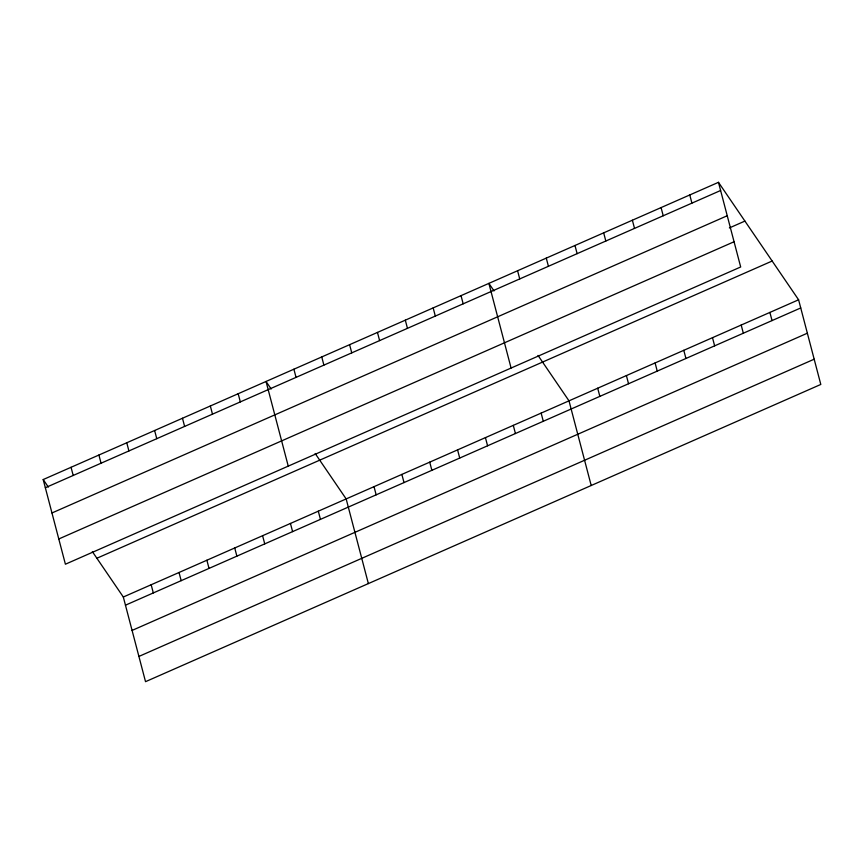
<?xml version="1.0" encoding="UTF-8"?>
<svg xmlns="http://www.w3.org/2000/svg" width="864" height="864" viewBox="0 0 864 864"><rect width="100%" height="100%" fill="white"/><g stroke="black" fill="none" stroke-linecap="round" stroke-linejoin="round"><path stroke-width="1.3" d="M718.47 182.326L740.686 266.987L65.405 564.214L43.2 479.552L718.47 182.326L798.595 299.786L820.8 384.448L145.53 681.674L123.314 597.013L92.34 551.599M45.338 487.728L720.619 190.501M51.97 512.968L727.24 215.741M729.367 227.934L744.908 221.087M58.784 538.974L734.065 241.747M96.876 558.252L772.157 261.025M123.314 597.013L798.595 299.786M125.464 605.189L800.734 307.951M132.084 630.428L807.354 333.202M138.91 656.435L814.18 359.197M494.024 290.92L488.884 283.381L511.088 368.042M538.024 355.428L568.998 400.842L591.203 485.503M271.177 389.005L266.036 381.467L288.252 466.128M315.176 453.514L346.162 498.928L368.366 583.589M43.2 479.552L48.341 487.091M769.889 312.412L772.038 320.587M741.193 325.048L743.332 333.223M689.774 194.962L691.913 203.126M712.498 337.684L714.636 345.848M661.079 207.587L663.217 215.762M683.791 350.309L685.94 358.484M632.372 220.223L634.522 228.398M655.096 362.945L657.234 371.12M603.677 232.859L605.826 241.024M626.4 375.581L628.538 383.746M574.981 245.484L577.12 253.66M597.694 388.206L599.843 396.382M546.275 258.12L548.424 266.296M517.579 270.756L519.728 278.921M541.145 413.1L543.283 421.276M513.292 425.369L515.43 433.534M461.03 295.65L463.169 303.815M485.428 437.627L487.577 445.792M433.166 307.908L435.316 316.073M457.574 449.885L459.724 458.06M405.313 320.166L407.462 328.342M429.721 462.143L431.87 470.318M377.46 332.424L379.609 340.6M401.868 474.412L404.006 482.576M349.607 344.693L351.745 352.858M374.015 486.67L376.153 494.834M321.754 356.951L323.892 365.116M293.9 369.209L296.039 377.384M318.298 511.186L320.447 519.361M290.444 523.454L292.594 531.619M238.183 393.736L240.332 401.9M262.591 535.712L264.74 543.877M210.33 405.994L212.479 414.158M234.738 547.97L236.876 556.146M182.477 418.252L184.615 426.427M206.885 560.228L209.023 568.404M154.624 430.51L156.762 438.685M179.032 572.497L181.17 580.662M126.77 442.778L128.909 450.943M151.168 584.755L153.317 592.92M98.906 455.036L101.056 463.201M71.053 467.294L73.202 475.47"/></g></svg>
